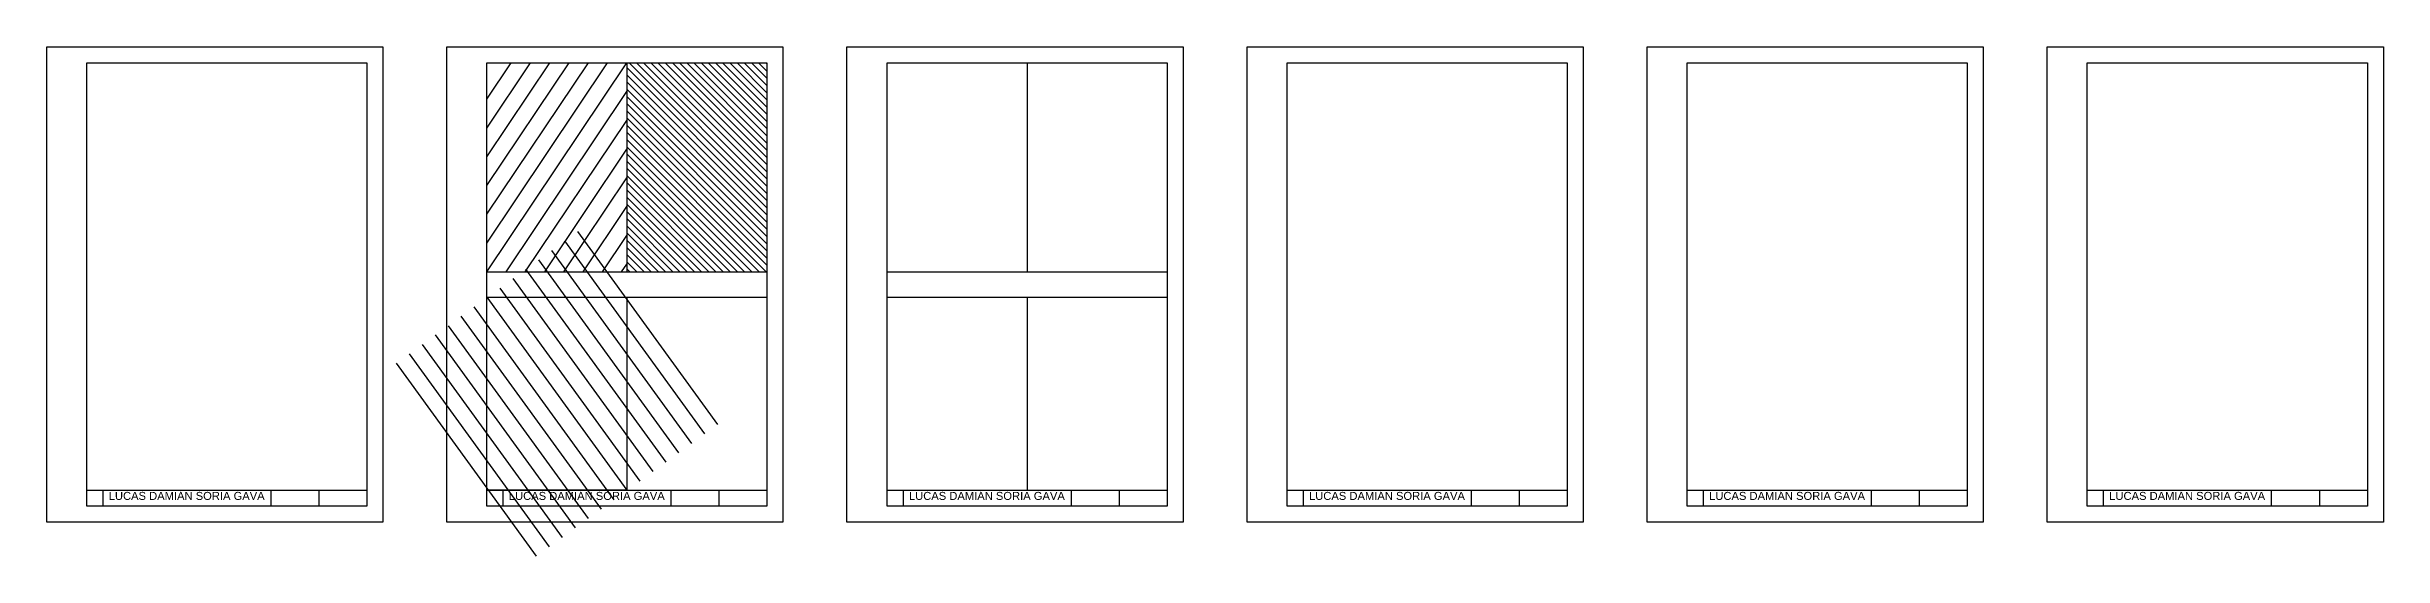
# Model space of a CAD drawing. Header units: millimetres. Extents: x 387 to 3597, y 203 to 521.
# Drawn here: x 387 to 1847, y 203 to 521 of the extents above; entities that cross this region are included whole.
import ezdxf

# ---------------------------------------------------------------- set-up
doc = ezdxf.new("R2010")
doc.units = ezdxf.units.MM
doc.layers.add('Capa1', color=7, linetype='Continuous')
doc.styles.get("Standard").update_dxf_attribs({"font": 'arial.ttf'})

msp = doc.modelspace()

# ---------------------------------------------------------------- hatches: boundary and pattern name
h = msp.add_hatch()
h.set_pattern_fill('ANSI31', color=256, angle=90)
h.paths.add_polyline_path([(837, 510.8), (749.5, 510.8), (749.5, 380.3), (837, 380.3)])
h = msp.add_hatch()
h.set_pattern_fill('ANSI31', color=256)
h.paths.add_polyline_path([(674, 233.8), (773.9, 233.8), (773.9, 244.1), (674, 244.1)], flags=9)

# ---------------------------------------------------------------- linework, layer by layer
for p, q in [((662, 380.3), (749.5, 510.8)), ((662, 398.2), (737.4, 510.8)), ((662, 416.2), (725.4, 510.8)), ((662, 434.1), (713.3, 510.8)), ((662, 452.1), (701.3, 510.8)), ((662, 470), (689.3, 510.8)), ((662, 488), (677.2, 510.8)), ((674, 380.3), (749.5, 492.8)), ((674, 380.3), (749.5, 492.8)), ((686, 380.3), (749.5, 474.8)), ((698.1, 380.3), (749.5, 456.9)), ((710.1, 380.3), (749.5, 438.9)), ((722.1, 380.3), (749.5, 421)), ((734.2, 380.3), (749.5, 403)), ((662, 380.3), (837, 380.3)), ((746.2, 380.3), (749.5, 385.1)), ((912, 380.3), (1087, 380.3)), ((662, 364.3), (837, 364.3)), ((912, 364.3), (1087, 364.3)), ((412, 243.8), (587, 243.8)), ((422, 243.8), (422, 233.8)), ((527, 243.8), (527, 233.8)), ((557, 243.8), (557, 233.8)), ((662, 243.8), (837, 243.8)), ((672, 243.8), (672, 233.8)), ((777, 243.8), (777, 233.8)), ((807, 243.8), (807, 233.8)), ((912, 243.8), (1087, 243.8)), ((922, 243.8), (922, 233.8)), ((1027, 243.8), (1027, 233.8)), ((1057, 243.8), (1057, 233.8)), ((1162, 243.8), (1337, 243.8)), ((1172, 243.8), (1172, 233.8)), ((1277, 243.8), (1277, 233.8)), ((1307, 243.8), (1307, 233.8)), ((1412, 243.8), (1587, 243.8)), ((1422, 243.8), (1422, 233.8)), ((1527, 243.8), (1527, 233.8)), ((1557, 243.8), (1557, 233.8)), ((1662, 243.8), (1837, 243.8)), ((1672, 243.8), (1672, 233.8)), ((1777, 243.8), (1777, 233.8)), ((1807, 243.8), (1807, 233.8))]:
    msp.add_line(p, q)
for points in [[(387, 520.8), (597, 520.8), (597, 223.8), (387, 223.8)], [(637, 520.8), (847, 520.8), (847, 223.8), (637, 223.8)], [(887, 520.8), (1097, 520.8), (1097, 223.8), (887, 223.8)], [(1137, 520.8), (1347, 520.8), (1347, 223.8), (1137, 223.8)], [(1387, 520.8), (1597, 520.8), (1597, 223.8), (1387, 223.8)], [(1637, 520.8), (1847, 520.8), (1847, 223.8), (1637, 223.8)], [(412, 510.8), (587, 510.8), (587, 233.8), (412, 233.8)], [(662, 510.8), (837, 510.8), (837, 233.8), (662, 233.8)], [(912, 510.8), (1087, 510.8), (1087, 233.8), (912, 233.8)], [(1162, 510.8), (1337, 510.8), (1337, 233.8), (1162, 233.8)], [(1412, 510.8), (1587, 510.8), (1587, 233.8), (1412, 233.8)], [(1662, 510.8), (1837, 510.8), (1837, 233.8), (1662, 233.8)]]:
    msp.add_lwpolyline(points, close=True)
for points in [[(749.5, 510.8), (749.5, 380.3)], [(999.5, 510.8), (999.5, 380.3)], [(749.5, 364.3), (749.5, 243.8)], [(999.5, 364.3), (999.5, 243.8)]]:
    msp.add_lwpolyline(points)
at = {"layer": 'Capa1'}
for p, q in [((710.5, 399.5), (798, 279)), ((718.6, 405.4), (806.1, 284.9)), ((686.2, 381.9), (773.7, 261.4)), ((694.3, 387.8), (781.8, 267.3)), ((702.4, 393.6), (789.9, 273.1)), ((670, 370.1), (757.5, 249.6)), ((678.1, 376), (765.6, 255.5)), ((645.8, 352.5), (733.3, 232)), ((653.9, 358.4), (741.4, 237.9)), ((662, 364.3), (749.5, 243.8)), ((629.6, 340.8), (717.1, 220.3)), ((637.7, 346.6), (725.2, 226.1)), ((605.3, 323.1), (692.8, 202.6)), ((613.4, 329), (700.9, 208.5)), ((621.5, 334.9), (709, 214.4))]:
    msp.add_line(p, q, dxfattribs=at)
msp.add_lwpolyline([(662, 364.3), (749.5, 364.3), (749.5, 243.8), (662, 243.8)], close=True, dxfattribs=at)

# ---------------------------------------------------------------- texts
at = {"char_height": 5, "attachment_point": 1}
for insert in [(425.7, 242.8), (675.7, 242.8), (925.7, 242.8), (1175.7, 242.8), (1425.7, 242.8), (1675.7, 242.8)]:
    msp.add_mtext_dynamic_manual_height_columns('LUCAS DAMIÁN SORIA GAVA', width=105, gutter_width=12.5, heights=[0], dxfattribs=dict(at, insert=insert))

doc.saveas('drawing.dxf')
